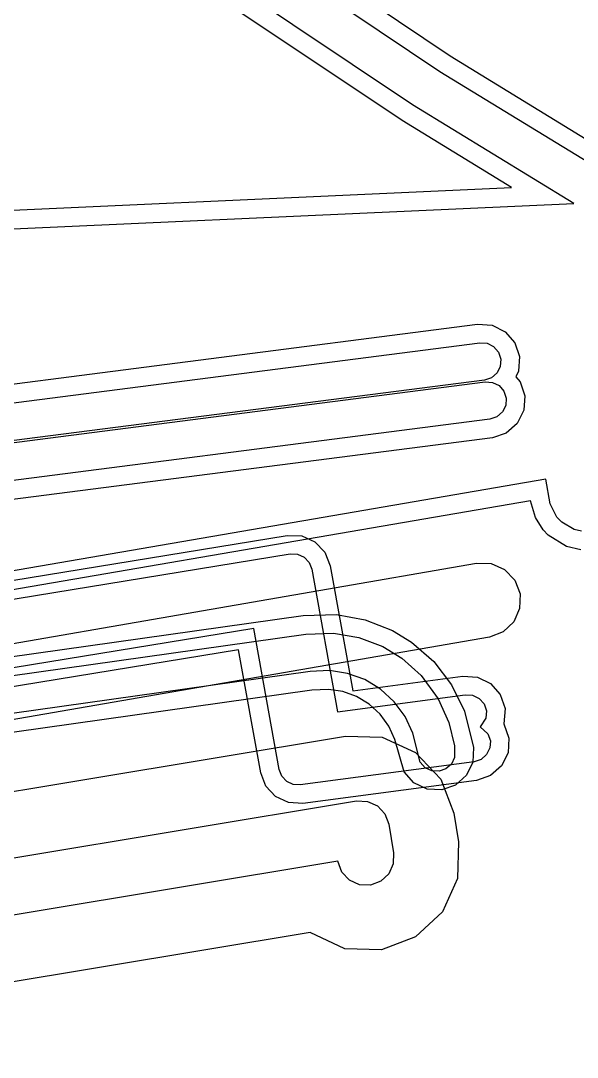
# Model space of a CAD drawing. Header units: metres. Extents: x -3943 to -3664, y 4962 to 6622.
# Drawn here: x -3816.1 to -3786.5, y 6175.9 to 6231.1 of the extents above; entities that cross this region are included whole.
import ezdxf

# ---------------------------------------------------------------- set-up
doc = ezdxf.new("R2010")
doc.units = ezdxf.units.M
doc.layers.add('AI_GREENING_EXCLUSIONS', color=1, linetype='Continuous')

msp = doc.modelspace()

# ---------------------------------------------------------------- linework, layer by layer
at = {"layer": 'AI_GREENING_EXCLUSIONS'}
for points in [[(-3843.5, 6236.119), (-3843.419, 6229.789), (-3841.857, 6229.401), (-3840.176, 6228.623), (-3838.776, 6227.6), (-3837.832, 6226.634), (-3836.924, 6225.342), (-3836.316, 6224.018), (-3836.082, 6223.329), (-3835.73, 6221.225), (-3835.5, 6220.393), (-3825.137, 6219.604), (-3786.653, 6221.343), (-3795.232, 6226.595), (-3804.814, 6233.029)], [(-3802.936, 6235.743), (-3793.231, 6229.21), (-3783.786, 6223.419)], [(-3842.46, 6235.271), (-3842.423, 6230.609), (-3840.938, 6230.121), (-3839.523, 6229.398), (-3838.173, 6228.398), (-3837.11, 6227.326), (-3836.101, 6225.911), (-3835.402, 6224.425), (-3835.099, 6223.515), (-3834.709, 6221.336), (-3825.122, 6220.606), (-3789.96, 6222.195), (-3795.789, 6225.765), (-3805.371, 6232.199)], [(-3803.511, 6234.925), (-3793.77, 6228.368), (-3784.453, 6222.674)], [(-3853.449, 6206.97), (-3791.78, 6214.915), (-3791.001, 6214.862), (-3790.302, 6214.515), (-3789.789, 6213.927), (-3789.541, 6213.187), (-3789.594, 6212.409), (-3789.739, 6212.117), (-3789.503, 6211.847), (-3789.254, 6211.107), (-3789.307, 6210.328), (-3789.654, 6209.63), (-3790.242, 6209.117), (-3790.982, 6208.868), (-3819.826, 6205.151)], [(-3856.595, 6205.556), (-3791.652, 6213.924), (-3791.263, 6213.897), (-3790.913, 6213.724), (-3790.657, 6213.429), (-3790.532, 6213.06), (-3790.559, 6212.67), (-3790.732, 6212.321), (-3791.027, 6212.064), (-3791.396, 6211.94), (-3819.213, 6208.356)], [(-3819.2, 6208.257), (-3791.365, 6211.843), (-3790.976, 6211.817), (-3790.627, 6211.643), (-3790.37, 6211.349), (-3790.246, 6210.979), (-3790.272, 6210.59), (-3790.446, 6210.241), (-3790.74, 6209.984), (-3791.11, 6209.86), (-3821.442, 6205.951)], [(-3786.246, 6203.89), (-3786.627, 6203.98), (-3787.285, 6204.363), (-3787.548, 6204.642), (-3787.897, 6205.344), (-3788.133, 6206.658), (-3825.87, 6200.164)], [(-3786.282, 6202.891), (-3787.044, 6203.072), (-3788.013, 6203.677), (-3788.276, 6203.955), (-3788.691, 6204.619), (-3788.956, 6205.501), (-3825.701, 6199.179)], [(-3843.053, 6196.931), (-3801.897, 6203.662), (-3801.126, 6203.637), (-3800.421, 6203.322), (-3799.888, 6202.763), (-3799.606, 6202.044), (-3798.405, 6195.392), (-3792.553, 6196.169), (-3791.775, 6196.118), (-3791.074, 6195.774), (-3790.559, 6195.188), (-3790.308, 6194.449), (-3790.376, 6193.633), (-3790.097, 6192.863), (-3790.147, 6192.084), (-3790.492, 6191.384), (-3791.078, 6190.869), (-3791.817, 6190.617), (-3801.075, 6189.389), (-3801.831, 6189.433), (-3802.516, 6189.756), (-3803.032, 6190.31), (-3803.306, 6191.016), (-3804.488, 6197.564), (-3842.027, 6191.425)], [(-3843.488, 6195.847), (-3801.736, 6202.675), (-3801.35, 6202.663), (-3800.998, 6202.505), (-3800.731, 6202.226), (-3800.59, 6201.866), (-3799.22, 6194.275), (-3792.422, 6195.177), (-3792.032, 6195.152), (-3791.682, 6194.98), (-3791.425, 6194.687), (-3791.299, 6194.318), (-3791.324, 6193.928), (-3791.622, 6193.468), (-3791.214, 6193.101), (-3791.088, 6192.731), (-3791.114, 6192.342), (-3791.286, 6191.992), (-3791.579, 6191.734), (-3791.948, 6191.609), (-3801.206, 6190.38), (-3801.584, 6190.402), (-3801.927, 6190.564), (-3802.185, 6190.841), (-3802.322, 6191.194), (-3803.679, 6198.71), (-3842.763, 6192.318)], [(-3833.794, 6194.911), (-3791.823, 6202.182), (-3791.043, 6202.162), (-3790.33, 6201.846), (-3789.792, 6201.281), (-3789.511, 6200.552), (-3789.531, 6199.772), (-3789.847, 6199.059), (-3790.412, 6198.521), (-3791.141, 6198.24), (-3833.057, 6190.979)], [(-3829.605, 6195.363), (-3801.051, 6199.401), (-3799.283, 6199.446), (-3797.748, 6199.168), (-3796.295, 6198.597), (-3795.285, 6197.983), (-3794.101, 6196.946), (-3793.149, 6195.709), (-3792.457, 6194.311), (-3791.977, 6192.368), (-3792.021, 6191.589), (-3792.359, 6190.886), (-3792.941, 6190.366), (-3793.677, 6190.108), (-3794.457, 6190.151), (-3795.16, 6190.49), (-3795.68, 6191.072), (-3796.167, 6192.802), (-3796.495, 6193.508), (-3796.953, 6194.135), (-3797.532, 6194.668), (-3798.205, 6195.077), (-3798.935, 6195.343), (-3799.704, 6195.463), (-3800.589, 6195.426), (-3824.345, 6192.067)], [(-3829.465, 6194.372), (-3800.911, 6198.41), (-3799.437, 6198.458), (-3798.091, 6198.229), (-3796.815, 6197.743), (-3795.805, 6197.129), (-3794.778, 6196.21), (-3793.857, 6194.951), (-3793.299, 6193.704), (-3793, 6192.459), (-3792.989, 6191.839), (-3793.158, 6191.487), (-3793.449, 6191.227), (-3793.817, 6191.098), (-3794.207, 6191.12), (-3794.559, 6191.289), (-3794.819, 6191.58), (-3795.218, 6193.135), (-3795.629, 6194.018), (-3796.204, 6194.805), (-3796.928, 6195.471), (-3797.769, 6195.983), (-3798.685, 6196.316), (-3799.647, 6196.466), (-3800.68, 6196.423), (-3824.487, 6193.057)], [(-3833.39, 6187.215), (-3798.789, 6192.97), (-3796.841, 6192.909), (-3795.064, 6192.108), (-3793.728, 6190.688), (-3793.038, 6188.865), (-3792.782, 6187.342), (-3792.841, 6185.392), (-3793.642, 6183.613), (-3795.063, 6182.276), (-3796.887, 6181.584), (-3798.837, 6181.643), (-3800.685, 6182.518), (-3845.437, 6175.074)], [(-3834.915, 6183.413), (-3798.215, 6189.518), (-3797.63, 6189.499), (-3797.097, 6189.259), (-3796.697, 6188.833), (-3796.489, 6188.286), (-3796.234, 6186.763), (-3796.252, 6186.178), (-3796.492, 6185.644), (-3796.918, 6185.243), (-3797.465, 6185.036), (-3798.05, 6185.053), (-3798.584, 6185.294), (-3798.985, 6185.72), (-3799.2, 6186.313), (-3849.465, 6177.952)]]:
    msp.add_lwpolyline(points, dxfattribs=at)

doc.saveas('drawing.dxf')
